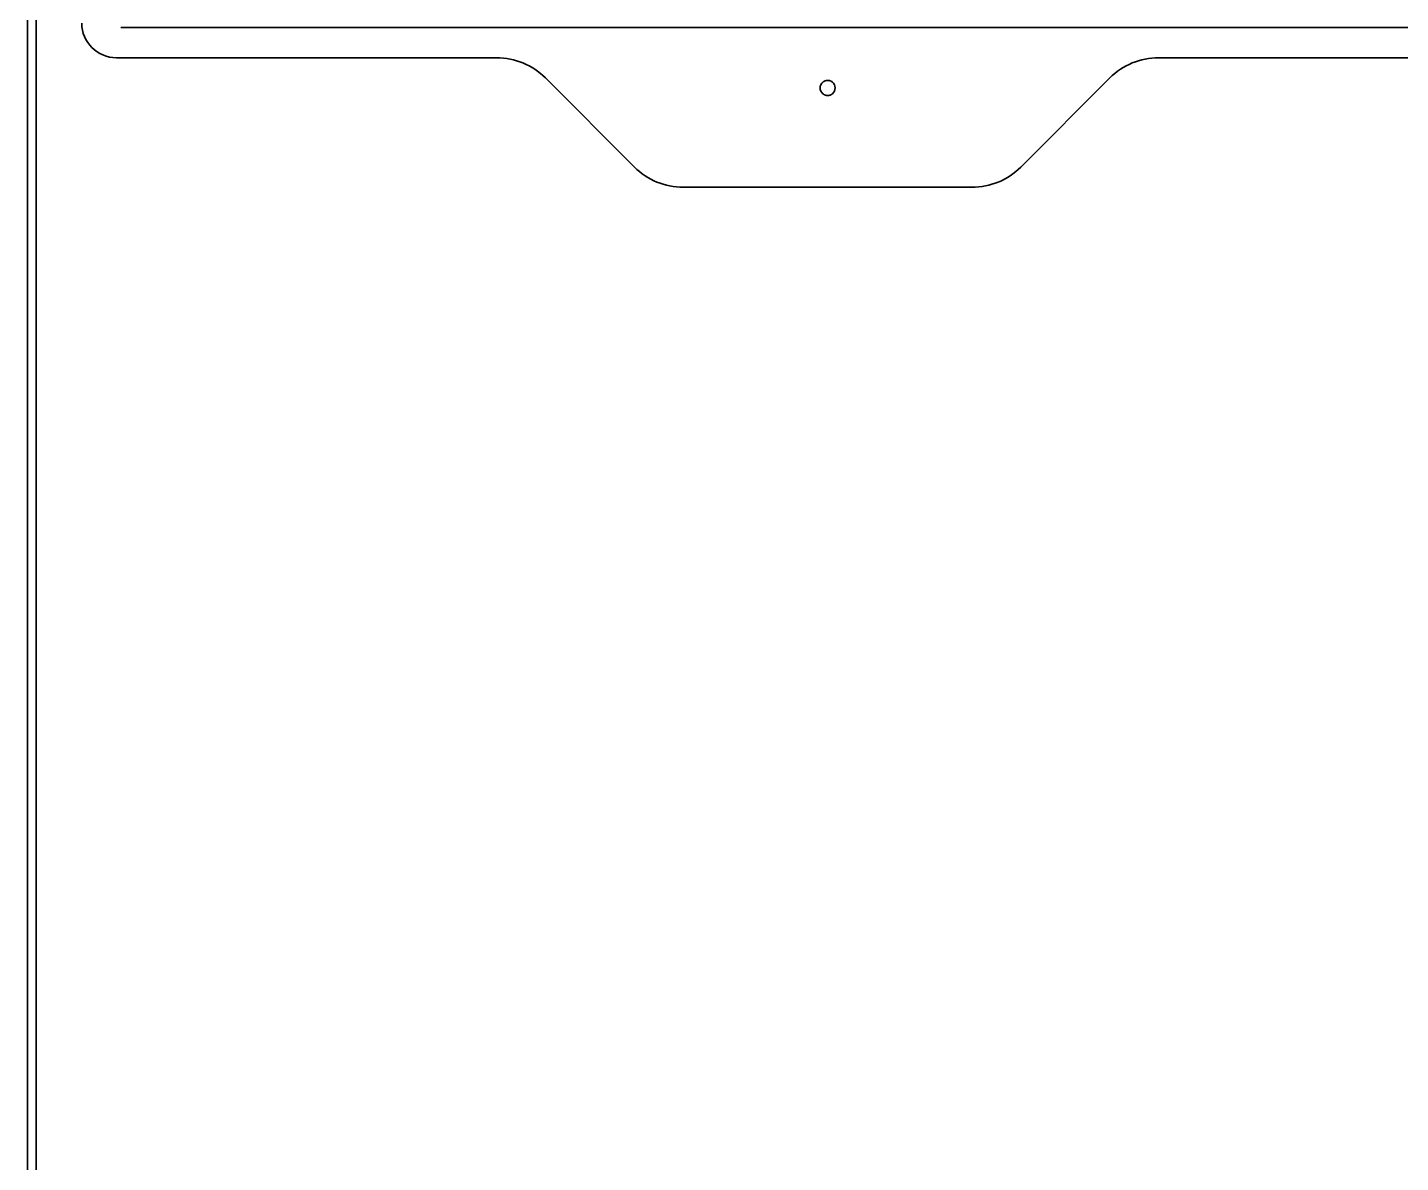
# Model space of a CAD drawing. Extents: x 53 to 4125, y 6244 to 9910.
# Drawn here: x 2214.3 to 2373.2, y 8130.8 to 8262.2 of the extents above; entities that cross this region are included whole.
import ezdxf

# ---------------------------------------------------------------- set-up
doc = ezdxf.new("R2010")
doc.units = 0
doc.header["$LTSCALE"] = 5
doc.layers.add('1', color=7, linetype='CONTINUOUS', true_color=0xffffff)

msp = doc.modelspace()

# ---------------------------------------------------------------- linework, layer by layer
at = {"layer": '1', "color": 7, "linetype": 'Continuous', "lineweight": 35}
for p, q in [((2215.28, 8739.4), (2215.28, 8055.9)), ((2214.28, 8012.25), (2214.28, 8727.57)), ((2225.06, 8262.15), (2388.66, 8262.15)), ((2268.55, 8258.65), (2224.56, 8258.65)), ((2389.16, 8258.65), (2345.17, 8258.65)), ((2284.52, 8246), (2274.2, 8256.31)), ((2339.52, 8256.31), (2329.2, 8246)), ((2323.55, 8243.65), (2290.17, 8243.65))]:
    msp.add_line(p, q, dxfattribs=at)
for centre, radius, start, end in [((2224.56, 8262.65), 4, 180, 270), ((2268.55, 8250.65), 8, 45, 90), ((2345.17, 8250.65), 8, 90, 135), ((2306.86, 8255.15), 0.875, 128.9424, 231.0576), ((2306.86, 8255.15), 0.875, 308.9424, 51.0576), ((2290.17, 8251.65), 8, 225, 270), ((2323.55, 8251.65), 8, 270, 315)]:
    msp.add_arc(centre, radius, start, end, dxfattribs=at)
for points in [[(2307.41, 8255.83), (2307.37, 8255.86), (2307.33, 8255.89), (2307.27, 8255.93), (2307.24, 8255.94), (2307.2, 8255.96), (2307.18, 8255.97), (2307.11, 8255.99), (2307.06, 8256.01), (2306.99, 8256.02), (2306.96, 8256.02), (2306.91, 8256.03), (2306.89, 8256.03), (2306.81, 8256.03), (2306.76, 8256.02), (2306.69, 8256.01), (2306.66, 8256.01), (2306.62, 8255.99), (2306.59, 8255.99), (2306.52, 8255.96), (2306.48, 8255.94), (2306.41, 8255.9), (2306.39, 8255.89), (2306.35, 8255.86), (2306.33, 8255.85), (2306.31, 8255.83)], [(2306.31, 8254.47), (2306.35, 8254.44), (2306.39, 8254.41), (2306.46, 8254.38), (2306.48, 8254.36), (2306.52, 8254.34), (2306.55, 8254.34), (2306.62, 8254.31), (2306.66, 8254.3), (2306.74, 8254.29), (2306.76, 8254.28), (2306.81, 8254.28), (2306.84, 8254.28), (2306.91, 8254.28), (2306.96, 8254.28), (2307.03, 8254.29), (2307.06, 8254.3), (2307.11, 8254.31), (2307.13, 8254.32), (2307.2, 8254.34), (2307.24, 8254.36), (2307.31, 8254.4), (2307.33, 8254.41), (2307.37, 8254.44), (2307.39, 8254.46), (2307.41, 8254.47)]]:
    msp.add_open_spline(points, degree=3, knots=[0, 0, 0, 0, 0.125, 0.125, 0.1875, 0.1875, 0.25, 0.25, 0.375, 0.375, 0.4375, 0.4375, 0.5, 0.5, 0.625, 0.625, 0.6875, 0.6875, 0.75, 0.75, 0.875, 0.875, 0.9375, 0.9375, 1, 1, 1, 1], dxfattribs=at)

doc.saveas('drawing.dxf')
